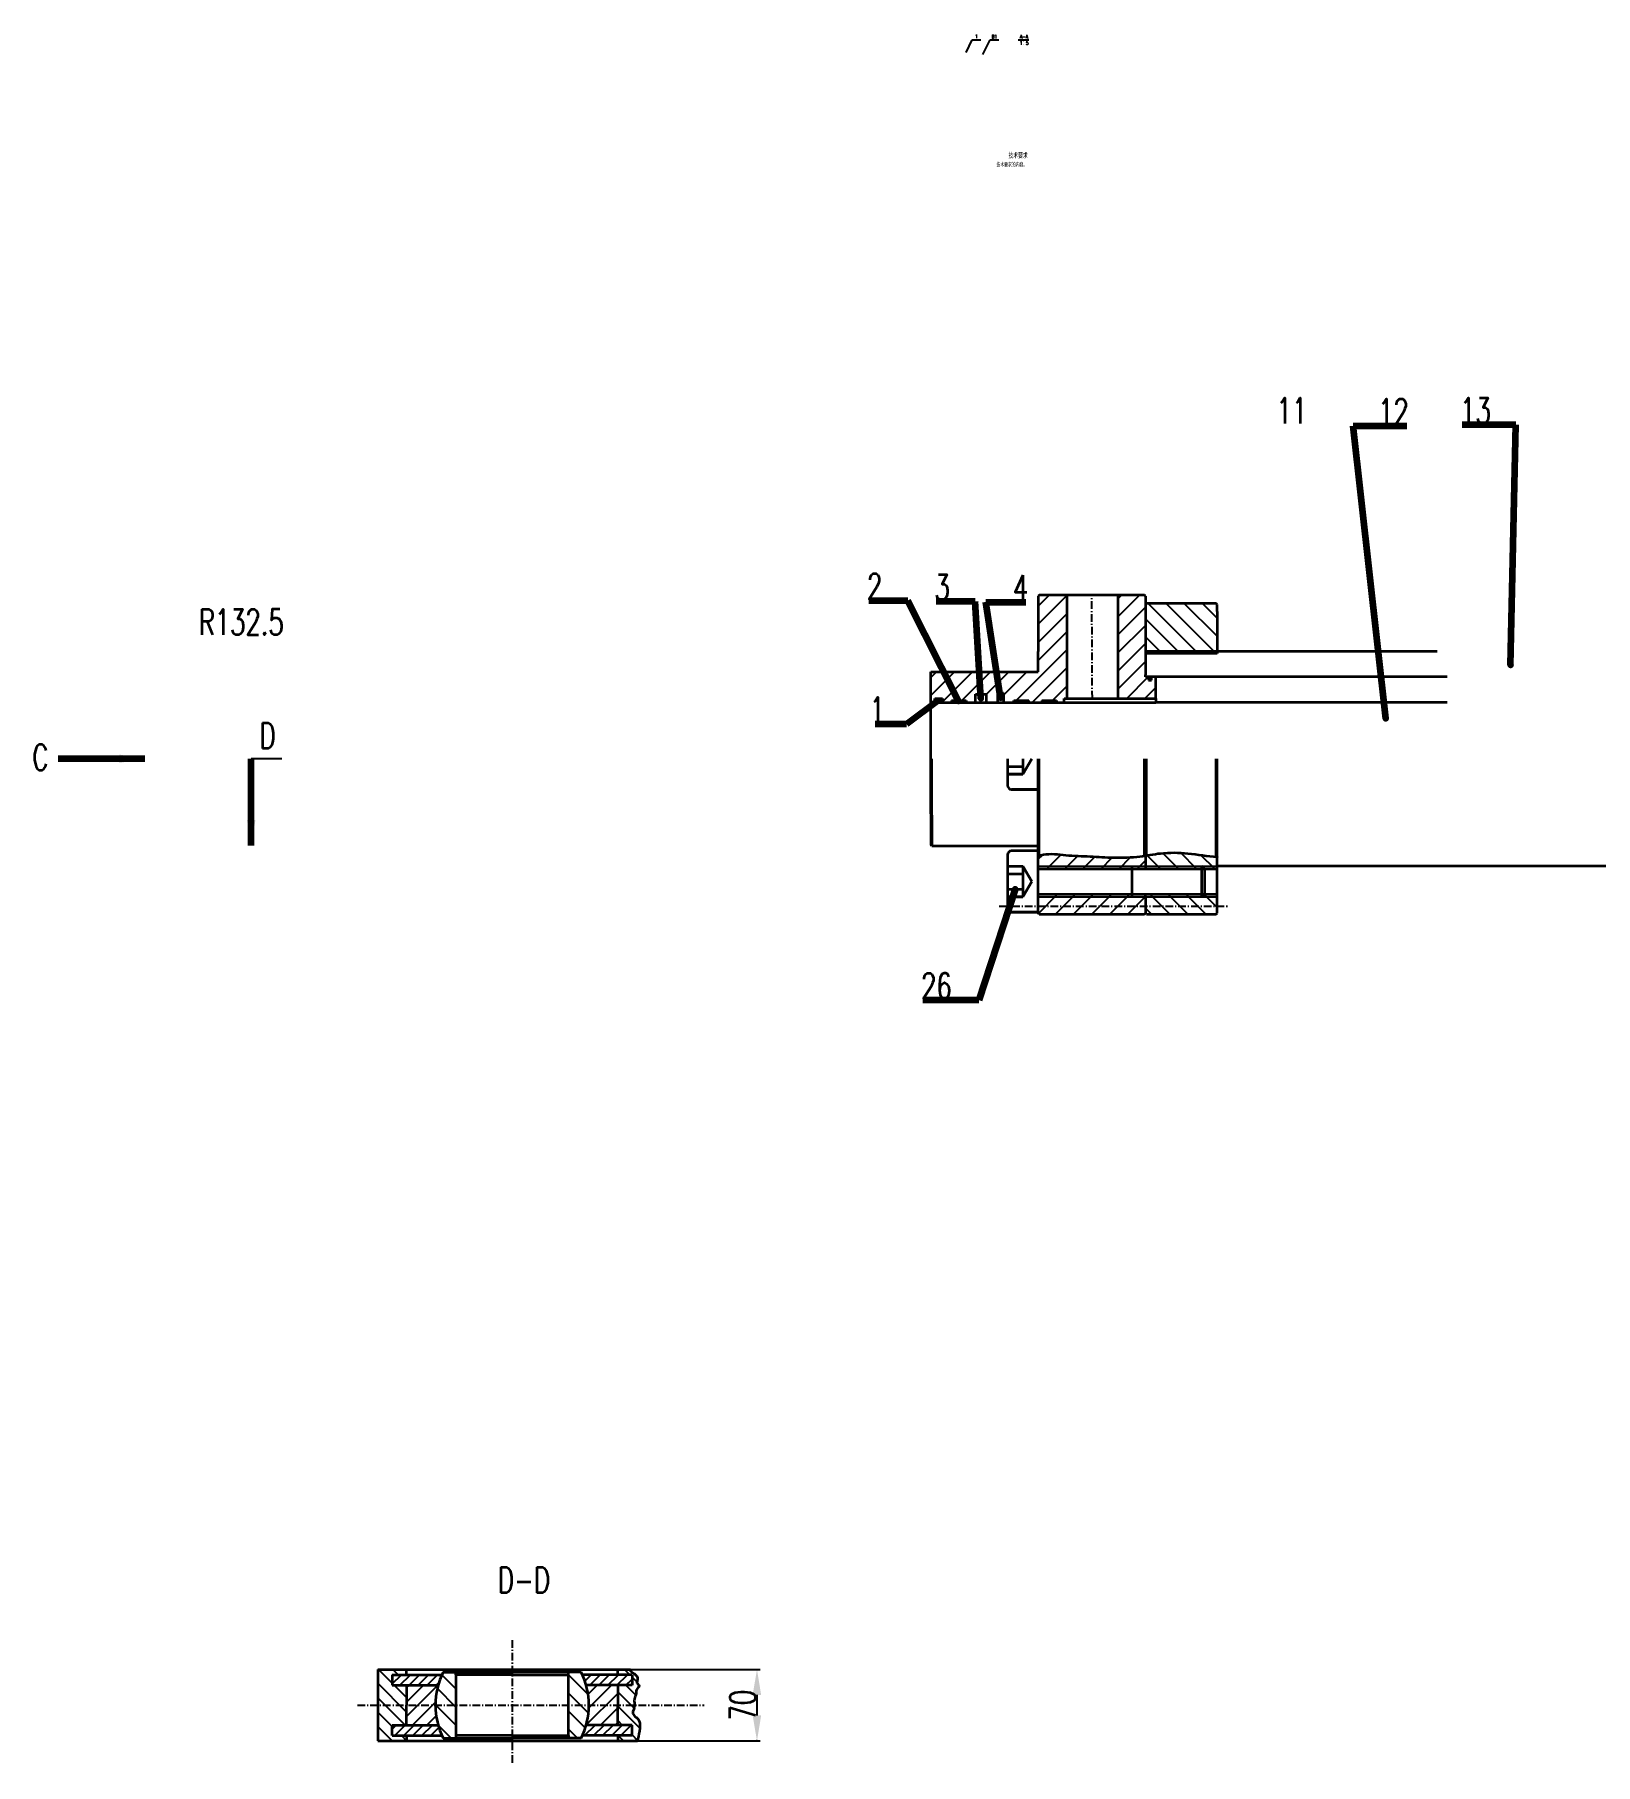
# Model space of a CAD drawing. Extents: x -526 to 4112, y -1359 to 3948.
# Drawn here: x -526 to 1000, y -831 to 861 of the extents above; entities that cross this region are included whole.
import ezdxf
from ezdxf.enums import TextEntityAlignment as Align

# ---------------------------------------------------------------- set-up
doc = ezdxf.new("R2010")
doc.units = 0
doc.header["$MEASUREMENT"] = 0
doc.linetypes.add('LINEL4', pattern=[12.5, 7.5, -2, 1, -2])
doc.layers.add('L1', color=2, linetype='CONTINUOUS', lineweight=35)
for name, color, linetype in [('L3', 4, 'CONTINUOUS'), ('L4', 5, 'LINEL4'), ('L6', 7, 'CONTINUOUS')]:
    doc.layers.add(name, color=color, linetype=linetype)
doc.styles.add('HZTXT', font='ROMANS', dxfattribs={"width": 0.7, "bigfont": 'HZTXT'})
doc.styles.get("Standard").update_dxf_attribs({"font": 'txt', "bigfont": 'hztxt.shx'})
doc.dimstyles.get("Standard").update_dxf_attribs({"dimtxt": 0.18, "dimasz": 0.18, "dimexe": 0.18, "dimexo": 0.0625, "dimgap": 0.09, "dimtad": 0, "dimtih": 1, "dimtoh": 1, "dimdec": 4, "dimzin": 0, "dimdsep": 46, "dimtxsty": 'Standard', "dimcen": 0.09, "dimadec": 0, "dimazin": 0, "dimtfac": 1, "dimtdec": 4, "dimtofl": 0, "dimtmove": 0, "dimatfit": 3, "dimfxl": 1, "dimtolj": 1, "dimtzin": 0, "dimarcsym": 0})

# ---------------------------------------------------------------- blocks, each defined once
blk = doc.blocks.new('*D16')
at = {"layer": 'L3', "transparency": 16777216}
for p, q in [((55.8, -737.8), (182.9, -737.8)), ((179.9, -762.8), (179.9, -782.8)), ((63.1, -807.8), (182.9, -807.8))]:
    blk.add_line(p, q, dxfattribs=at)
for points in [[(175.7, -762.8), (184, -762.8), (179.9, -737.8)], [(175.7, -782.8), (184, -782.8), (179.9, -807.8)]]:
    blk.add_solid(points, dxfattribs=at)
at = {"layer": 'L6', "color": 0, "transparency": 16777216}
for p in [(55.8, -737.8), (63.1, -807.8), (179.9, -807.8)]:
    blk.add_point(p, dxfattribs=at)
at = {"layer": 'L3', "transparency": 16777216, "insert": (165.9, -772.8), "char_height": 25, "attachment_point": 5, "rotation": 90, "style": 'HZTXT'}
blk.add_mtext('\\A1;70', dxfattribs=at)

msp = doc.modelspace()

# ---------------------------------------------------------------- hatches: boundary and pattern name
at = {"layer": 'L6'}
h = msp.add_hatch(dxfattribs=at)
h.set_pattern_fill('ANSI31', color=256, scale=100)
h.set_pattern_definition([(45, (-612.514, -23.027), (-8.83883, 8.83883), [])])
h.paths.add_polyline_path([(559.87, 17.71), (455.87, 17.71), (454.87, 17.68), (454.87, 2.71), (454.87, 1.71), (455.87, 0.71), (558.87, 0.71), (559.87, 1.71)])
h.paths.add_polyline_path([(559.87, 20.25), (546.33, 20.25), (546.33, 17.71), (559.87, 17.71)])
h.paths.add_polyline_path([(546.33, 20.25), (454.87, 20.25), (454.87, 17.68), (455.87, 17.71), (546.33, 17.71)])
h.paths.add_polyline_path([(559.87, 47.71), (546.33, 47.71), (546.33, 45.16), (559.87, 45.16)])
h.paths.add_polyline_path([(546.33, 47.71), (454.87, 47.71), (454.87, 45.16), (546.33, 45.16)])
edge = h.paths.add_edge_path()
edge.add_spline(control_points=[(559.87, 58.05), (559.54, 58), (559.21, 57.95), (558.87, 57.89)], knot_values=[113.4438132, 113.4438132, 113.4438132, 113.4438132, 114.4554944, 114.4554944, 114.4554944, 114.4554944], degree=3, periodic=0)
edge.add_spline(control_points=[(558.87, 57.89), (557.37, 57.66), (547.45, 56.22), (529.63, 55.57), (505.49, 57.54), (482.69, 57.79), (465.63, 60.57), (457.24, 58.42), (455.87, 58)], knot_values=[10.1232784, 10.1232784, 10.1232784, 10.1232784, 14.6734493, 40.216771, 63.3893563, 87.154573, 109.1180124, 113.4438132, 113.4438132, 113.4438132, 113.4438132], degree=3, periodic=0)
edge.add_spline(control_points=[(455.87, 58), (455.54, 57.9), (455.2, 57.79), (454.87, 57.68)], knot_values=[9.0688861, 9.0688861, 9.0688861, 9.0688861, 10.1232784, 10.1232784, 10.1232784, 10.1232784], degree=3, periodic=0)
edge.add_line((454.87, 57.68), (454.87, 47.71))
edge.add_line((454.87, 47.71), (546.33, 47.71))
edge.add_line((546.33, 47.71), (559.87, 47.71))
edge.add_line((559.87, 47.71), (559.87, 58.05))
h.paths.add_polyline_path([(559.87, 296.72), (559.87, 303.71), (559.87, 311.72), (558.87, 312.72), (532.9, 312.72), (532.9, 236.71), (532.9, 211.71), (569.87, 211.71), (569.87, 232.71), (559.87, 232.71), (559.87, 234.71)])
h.paths.add_polyline_path([(482.9, 312.72), (455.87, 312.72), (454.87, 311.72), (454.87, 257.71), (454.87, 242.71), (454.87, 237.71), (349.87, 237.71), (349.87, 207.71), (353.92, 207.71), (353.92, 211.54), (361.46, 211.54), (361.46, 207.71), (369.99, 207.71), (369.99, 209.71), (384.55, 209.71), (384.55, 207.71), (393.61, 207.71), (393.61, 215.74), (403.87, 215.74), (403.87, 207.71), (415.49, 207.71), (415.49, 217.1), (421.05, 217.1), (421.05, 207.71), (431.23, 207.71), (431.23, 209.71), (445.78, 209.71), (445.78, 207.71), (458.3, 207.71), (458.3, 209.71), (472.85, 209.71), (472.85, 207.71), (480.14, 207.71), (480.14, 211.71), (482.9, 211.71), (482.9, 236.71)])
h = msp.add_hatch(dxfattribs=at)
h.set_pattern_fill('ANSI31', color=256, scale=100, angle=90)
h.set_pattern_definition([(135, (-612.514, -23.027), (-8.83883, -8.83883), [])])
h.paths.add_polyline_path([(629.87, 17.68), (628.87, 17.71), (559.87, 17.71), (559.87, 1.71), (560.87, 0.71), (628.87, 0.71), (629.87, 1.71)])
h.paths.add_polyline_path([(629.87, 20.25), (559.87, 20.25), (559.87, 17.71), (628.87, 17.71), (629.87, 17.68)])
h.paths.add_polyline_path([(629.87, 47.71), (559.87, 47.71), (559.87, 45.16), (629.87, 45.16)])
edge = h.paths.add_edge_path()
edge.add_spline(control_points=[(629.87, 56.65), (629.83, 56.65), (629.49, 56.68), (629.16, 56.71), (628.87, 56.73)], knot_values=[183.8321003, 183.8321003, 183.8321003, 183.8321003, 183.9773776, 184.8375924, 184.8375924, 184.8375924, 184.8375924], degree=3, periodic=0)
edge.add_spline(control_points=[(628.87, 56.73), (619.65, 57.55), (601.73, 60.99), (578.74, 61.23), (565.42, 58.93), (560.87, 58.21)], knot_values=[115.4675557, 115.4675557, 115.4675557, 115.4675557, 143.3114648, 170.0140137, 183.8321003, 183.8321003, 183.8321003, 183.8321003], degree=3, periodic=0)
edge.add_spline(control_points=[(560.87, 58.21), (560.54, 58.15), (560.21, 58.1), (559.87, 58.05)], knot_values=[114.4554944, 114.4554944, 114.4554944, 114.4554944, 115.4675557, 115.4675557, 115.4675557, 115.4675557], degree=3, periodic=0)
edge.add_line((559.87, 58.05), (559.87, 47.71))
edge.add_line((559.87, 47.71), (629.87, 47.71))
edge.add_line((629.87, 47.71), (629.87, 56.65))
h.paths.add_polyline_path([(629.87, 296.72), (629.87, 303.71), (628.87, 304.71), (560.87, 304.71), (559.87, 303.71), (559.87, 257.71), (629.87, 257.71)])
h.paths.add_polyline_path([(629.87, 257.71), (559.87, 257.71), (559.87, 255.72), (629.87, 255.72)])
h = msp.add_hatch(dxfattribs=at)
h.set_pattern_fill('ANSI31', color=256, scale=80, angle=90)
h.set_pattern_definition([(135, (-1164.567, -555.415), (-7.07107, -7.07107), [])])
h.paths.add_polyline_path([(-162.67, -753.29), (-176.68, -753.29), (-176.68, -743.02), (-162.67, -743.02), (-162.67, -737.8), (-190.84, -737.8), (-190.84, -772.8), (-162.67, -772.8)])
h.paths.add_polyline_path([(-162.67, -772.8), (-190.84, -772.8), (-190.84, -807.8), (-162.67, -807.8), (-162.67, -802.58), (-176.68, -802.58), (-176.68, -792.32), (-162.67, -792.32)])
edge = h.paths.add_edge_path()
edge.add_spline(control_points=[(60.23, -772.8), (60.15, -770.68), (59.09, -766.57), (62.46, -761.71), (61.35, -756.76), (66.51, -753.96), (61.37, -751.26), (64.25, -746.51), (60.67, -741.98), (56.42, -740.04), (55.84, -738.34), (55.76, -737.8)], knot_values=[5.2689976, 5.2689976, 5.2689976, 5.2689976, 11.5657997, 17.1257928, 21.7241225, 25.2005854, 29.0732044, 32.3051903, 38.9488706, 43.3409126, 45.1293294, 45.1293294, 45.1293294, 45.1293294], degree=3, periodic=0)
edge.add_line((55.76, -737.8), (43.74, -737.8))
edge.add_line((43.74, -737.8), (43.74, -743.02))
edge.add_line((43.74, -743.02), (57.74, -743.02))
edge.add_line((57.74, -743.02), (57.74, -753.29))
edge.add_line((57.74, -753.29), (43.74, -753.29))
edge.add_line((43.74, -753.29), (43.74, -772.8))
edge.add_line((43.74, -772.8), (60.23, -772.8))
edge = h.paths.add_edge_path()
edge.add_spline(control_points=[(63.05, -807.8), (63.33, -806.38), (64.97, -798.29), (67.27, -787.44), (59.79, -783.56), (57.46, -779.77), (60.12, -776.19), (60.26, -773.7), (60.23, -772.8)], knot_values=[45.1293294, 45.1293294, 45.1293294, 45.1293294, 49.2305494, 67.7661238, 69.8173425, 74.1458481, 78.9432728, 81.6103396, 81.6103396, 81.6103396, 81.6103396], degree=3, periodic=0)
edge.add_line((60.23, -772.8), (43.74, -772.8))
edge.add_line((43.74, -772.8), (43.74, -792.32))
edge.add_line((43.74, -792.32), (57.74, -792.32))
edge.add_line((57.74, -792.32), (57.74, -802.58))
edge.add_line((57.74, -802.58), (43.74, -802.58))
edge.add_line((43.74, -802.58), (43.74, -807.8))
edge.add_line((43.74, -807.8), (63.05, -807.8))
h = msp.add_hatch(dxfattribs=at)
h.set_pattern_fill('ANSI31', color=256, scale=50)
h.set_pattern_definition([(45, (-1164.5675, -555.415), (-4.419417, 4.419417), [])])
h.paths.add_polyline_path([(-176.68, -743.02), (-176.68, -753.29), (-131.8, -753.29, -0.0376279), (-128.08, -743.02)])
h.paths.add_polyline_path([(-176.68, -792.32), (-176.68, -802.58), (-128.08, -802.58, -0.0376279), (-131.8, -792.32)])
h.paths.add_polyline_path([(9.15, -743.02, -0.0376279), (12.86, -753.29), (57.74, -753.29), (57.74, -743.02)])
h.paths.add_polyline_path([(12.86, -792.32, -0.0376279), (9.15, -802.58), (57.74, -802.58), (57.74, -792.32)])
h = msp.add_hatch(dxfattribs=at)
h.set_pattern_fill('ANSI31', color=256, scale=100, angle=90)
h.set_pattern_definition([(135, (-1164.567, -555.415), (-8.83883, -8.83883), [])])
h.paths.add_polyline_path([(-114.47, -743.05), (-114.47, -740.42), (-126.85, -740.42, 0.11605), (-134.47, -772.8), (-114.47, -772.8)])
h.paths.add_polyline_path([(-114.47, -772.8), (-134.47, -772.8, 0.11605), (-126.85, -805.18), (-114.47, -805.18), (-114.47, -802.56)])
h.paths.add_polyline_path([(7.92, -740.42), (-4.47, -740.42), (-4.47, -743.05), (-4.47, -772.8), (15.53, -772.8, 0.11605)])
h.paths.add_polyline_path([(15.53, -772.8), (-4.47, -772.8), (-4.47, -802.56), (-4.47, -805.18), (7.92, -805.18, 0.11605)])
h = msp.add_hatch(dxfattribs=at)
h.set_pattern_fill('ANSI31', color=256, scale=80)
h.set_pattern_definition([(45, (-1164.567, -555.415), (-7.07107, 7.07107), [])])
h.paths.add_polyline_path([(-131.8, -753.29), (-162.67, -753.29), (-162.67, -772.8), (-134.47, -772.8, -0.0681307)])
h.paths.add_polyline_path([(-134.47, -772.8), (-162.67, -772.8), (-162.67, -792.32), (-131.8, -792.32, -0.0681307)])
h.paths.add_polyline_path([(43.74, -753.29), (12.86, -753.29, -0.0681307), (15.53, -772.8), (43.74, -772.8)])
h.paths.add_polyline_path([(43.74, -772.8), (15.53, -772.8, -0.0681307), (12.86, -792.32), (43.74, -792.32)])

# ---------------------------------------------------------------- linework, layer by layer
at = {"layer": 'L1'}
for p, q in [((455.87, 312.72), (454.87, 311.72)), ((454.87, 311.72), (454.87, 257.71)), ((558.87, 312.72), (455.87, 312.72)), ((482.9, 312.72), (482.9, 236.71)), ((532.9, 312.72), (532.9, 236.71)), ((559.87, 311.72), (558.87, 312.72)), ((559.87, 311.72), (559.87, 296.72)), ((560.87, 304.71), (559.87, 303.71)), ((628.87, 304.71), (560.87, 304.71)), ((629.87, 303.71), (628.87, 304.71)), ((559.87, 303.71), (559.87, 257.71)), ((559.87, 296.72), (559.87, 234.71)), ((629.87, 296.72), (629.87, 303.71)), ((629.87, 296.72), (629.87, 255.72)), ((454.87, 242.71), (454.87, 257.71)), ((844.87, 257.71), (559.87, 257.71)), ((629.87, 255.72), (559.87, 255.72)), ((349.87, 152.71), (349.87, 237.71)), ((349.87, 237.71), (454.87, 237.71)), ((454.87, 237.71), (454.87, 242.71)), ((482.9, 236.71), (482.9, 211.71)), ((532.9, 236.71), (532.9, 211.71)), ((559.87, 232.71), (559.87, 234.71)), ((569.87, 232.71), (559.87, 232.71)), ((562.7, 232.68), (562.7, 229.68)), ((562.7, 229.68), (565.7, 229.68)), ((565.7, 229.68), (565.7, 232.71)), ((569.87, 211.71), (569.87, 232.71)), ((854.87, 232.71), (569.87, 232.71)), ((349.87, 207.71), (569.87, 207.71)), ((353.92, 211.54), (361.46, 211.54)), ((353.92, 207.71), (353.92, 211.54)), ((361.46, 211.54), (361.46, 207.71)), ((369.99, 209.71), (369.99, 207.71)), ((369.99, 209.71), (384.55, 209.71)), ((384.55, 209.71), (384.55, 207.71)), ((393.61, 215.74), (403.87, 215.74)), ((393.61, 207.71), (393.61, 215.74)), ((403.87, 215.74), (403.87, 207.71)), ((415.49, 217.1), (421.05, 217.1)), ((415.49, 207.71), (415.49, 217.1)), ((421.05, 217.1), (421.05, 207.71)), ((431.23, 207.71), (431.23, 209.71)), ((431.23, 209.71), (445.78, 209.71)), ((445.78, 207.71), (445.78, 209.71)), ((458.3, 209.71), (458.3, 207.71)), ((458.3, 209.71), (472.85, 209.71)), ((472.85, 209.71), (472.85, 207.71)), ((480.14, 207.71), (480.14, 211.71)), ((480.14, 211.71), (569.87, 211.71)), ((569.87, 211.71), (569.87, 207.71)), ((854.87, 207.71), (569.87, 207.71)), ((349.87, 98.71), (349.87, 152.71)), ((349.87, 152.71), (349.87, 68.71)), ((350.87, 97.71), (350.87, 152.71)), ((424.87, 152.71), (424.87, 137.71)), ((424.87, 152.71), (424.87, 126.71)), ((439.87, 152.71), (439.87, 137.71)), ((448.53, 152.71), (439.87, 137.71)), ((439.87, 137.71), (448.53, 152.71)), ((454.87, 67.71), (454.87, 152.71)), ((455.87, 58), (455.87, 152.71)), ((558.87, 57.89), (558.87, 152.71)), ((559.87, 152.71), (559.87, 45.16)), ((560.87, 58.21), (560.87, 152.71)), ((628.87, 56.73), (628.87, 152.71)), ((629.87, 1.71), (629.87, 152.71)), ((424.87, 145.21), (439.87, 145.21)), ((424.87, 145.21), (439.87, 145.21)), ((439.87, 137.71), (424.87, 137.71)), ((424.87, 137.71), (439.87, 137.71)), ((428.87, 122.71), (454.87, 122.71)), ((454.87, 122.71), (428.87, 122.71)), ((350.87, 97.71), (350.87, 67.71)), ((350.87, 67.71), (349.87, 68.71)), ((350.87, 67.71), (454.87, 67.71)), ((454.87, 2.71), (454.87, 67.71)), ((424.87, 58.71), (424.87, 6.71)), ((454.87, 62.71), (428.87, 62.71)), ((424.87, 47.71), (439.87, 47.71)), ((424.87, 47.71), (424.87, 32.71)), ((424.87, 40.21), (439.87, 40.21)), ((439.87, 47.71), (439.87, 17.71)), ((439.87, 47.71), (439.87, 32.71)), ((439.87, 47.71), (448.53, 32.71)), ((454.87, 45.16), (629.87, 45.16)), ((546.33, 47.71), (546.33, 17.71)), ((614.67, 47.71), (614.67, 17.71)), ((617.41, 45.16), (614.67, 47.71)), ((617.41, 45.16), (617.41, 20.25)), ((914.87, 47.71), (629.87, 47.71)), ((1092.19, 47.71), (914.87, 47.71)), ((424.87, 32.71), (424.87, 17.71)), ((424.87, 32.71), (424.87, 6.71)), ((424.87, 25.21), (439.87, 25.21)), ((424.87, 25.21), (439.87, 25.21)), ((439.87, 17.71), (424.87, 17.71)), ((424.87, 17.71), (439.87, 17.71)), ((439.87, 32.71), (439.87, 17.71)), ((448.53, 32.71), (439.87, 17.71)), ((439.87, 17.71), (448.53, 32.71)), ((454.87, 20.25), (629.87, 20.25)), ((559.87, 17.71), (559.87, 20.25)), ((559.87, 17.71), (559.87, 1.71)), ((614.67, 17.71), (617.41, 20.25)), ((428.87, 2.71), (454.87, 2.71)), ((454.87, 2.71), (428.87, 2.71)), ((454.87, 2.71), (454.87, 1.71)), ((454.87, 2.71), (454.87, 1.71)), ((455.87, 0.71), (454.87, 1.71)), ((455.87, 0.71), (558.87, 0.71)), ((558.87, 0.71), (559.87, 1.71)), ((560.87, 0.71), (559.87, 1.71)), ((560.87, 0.71), (628.87, 0.71)), ((628.87, 0.71), (629.87, 1.71)), ((-190.84, -737.8), (-190.84, -807.8)), ((-190.84, -737.8), (55.76, -737.8)), ((-176.68, -743.02), (-128.08, -743.02)), ((-176.68, -743.02), (-176.68, -753.29)), ((-162.67, -743.02), (-162.67, -737.8)), ((-126.85, -740.42), (-59.47, -740.42)), ((-114.47, -743.05), (-114.47, -740.42)), ((-59.47, -743.05), (-114.47, -743.05)), ((-114.47, -743.05), (-114.47, -802.56)), ((7.92, -740.42), (-59.47, -740.42)), ((-59.47, -743.05), (-4.47, -743.05)), ((-4.47, -743.05), (-4.47, -740.42)), ((-4.47, -802.56), (-4.47, -743.05)), ((57.74, -743.02), (9.15, -743.02)), ((43.74, -743.02), (43.74, -737.8)), ((57.74, -743.02), (57.74, -753.29)), ((-176.68, -753.29), (-131.8, -753.29)), ((-162.67, -753.29), (-162.67, -772.8)), ((57.74, -753.29), (12.86, -753.29)), ((43.74, -753.29), (43.74, -772.8)), ((-162.67, -792.32), (-162.67, -772.8)), ((43.74, -792.32), (43.74, -772.8)), ((-176.68, -802.58), (-176.68, -792.32)), ((-176.68, -792.32), (-131.8, -792.32)), ((57.74, -792.32), (12.86, -792.32)), ((57.74, -802.58), (57.74, -792.32)), ((-190.84, -807.8), (63.05, -807.8)), ((-176.68, -802.58), (-128.08, -802.58)), ((-162.67, -802.58), (-162.67, -807.8)), ((-126.85, -805.18), (-59.47, -805.18)), ((-59.47, -802.56), (-114.47, -802.56)), ((-114.47, -802.56), (-114.47, -805.18)), ((-59.47, -802.56), (-4.47, -802.56)), ((7.92, -805.18), (-59.47, -805.18)), ((-4.47, -802.56), (-4.47, -805.18)), ((57.74, -802.58), (9.15, -802.58)), ((43.74, -802.58), (43.74, -807.8))]:
    msp.add_line(p, q, dxfattribs=at)
for centre, radius, start, end in [((428.87, 126.71), 4, 180, 270), ((428.87, 58.71), 4, 90, 180), ((428.87, 6.71), 4, 180, 270), ((-61.85, -772.8), 72.62, 153.52174, 180), ((-57.08, -772.8), 72.62, 0, 26.47826), ((-61.85, -772.8), 72.62, 180, 206.47826), ((-57.08, -772.8), 72.62, 333.52174, 0)]:
    msp.add_arc(centre, radius, start, end, dxfattribs=at)
for points, knots in [([(454.87, 57.68), (456.57, 58.24), (465.27, 60.63), (482.69, 57.79), (505.49, 57.54), (529.63, 55.57), (552.75, 56.42), (576.53, 61.26), (602.02, 60.99), (620.26, 57.43), (629.83, 56.65), (629.87, 56.65)], [9.0688861, 9.0688861, 9.0688861, 9.0688861, 14.4490791, 36.4125185, 60.1777353, 83.3503206, 108.8936422, 129.2856423, 155.9881912, 184.6923152, 184.8375924, 184.8375924, 184.8375924, 184.8375924]), ([(55.76, -737.8), (55.84, -738.34), (56.42, -740.04), (60.67, -741.98), (64.25, -746.51), (61.37, -751.26), (66.51, -753.96), (61.35, -756.76), (62.46, -761.71), (58.54, -767.36), (61.54, -774.27), (57.46, -779.77), (59.79, -783.56), (67.27, -787.44), (64.97, -798.29), (63.33, -806.38), (63.05, -807.8)], [5.2689976, 5.2689976, 5.2689976, 5.2689976, 7.0574144, 11.4494564, 18.0931367, 21.3251226, 25.1977416, 28.6742045, 33.2725342, 38.8325273, 47.7963962, 52.5938209, 56.9223265, 58.9735452, 77.5091196, 81.6103396, 81.6103396, 81.6103396, 81.6103396])]:
    msp.add_open_spline(points, degree=3, knots=knots, dxfattribs=at)
at = {"layer": 'L3'}
for p, q in [((384.47, 843.47), (390.45, 855.84)), ((390.45, 855.84), (398.81, 855.84)), ((400.9, 841.27), (407.97, 855.84)), ((407.97, 855.84), (416.33, 855.84)), ((435.22, 855.64), (445.77, 855.64)), ((628.87, 17.71), (628.87, 17.66))]:
    msp.add_line(p, q, dxfattribs=at)
at = {"layer": 'L4'}
for p, q in [((507.83, 211.71), (507.37, 312.72)), ((416.85, 8.57), (641.08, 8.57)), ((-59.47, -709.22), (-59.47, -830.71)), ((-210.84, -772.8), (128.2, -772.8))]:
    msp.add_line(p, q, dxfattribs=at)
at = {"layer": 'L6'}
for p, q in [((-284.62, 152.71), (-314.62, 152.71)), ((454.87, 47.71), (629.87, 47.71)), ((454.87, 17.71), (628.87, 17.71))]:
    msp.add_line(p, q, dxfattribs=at)

# ---------------------------------------------------------------- texts
at = {"layer": 'L3', "style": 'HZTXT', "width": 0.7}
for s, p in [('1', (394.56, 859.14)), ('B1', (411.97, 858.97))]:
    msp.add_text(s, height=3.5, dxfattribs=at).set_placement(p, align=Align.MIDDLE_CENTER)
for s, height, p in [('A-A', 3.5, (436.93, 857.23)), ('1：5', 3.5, (436.93, 850.86)), ('技术要求', 5, (425.77, 739.89)), ('技术要求的内容。', 4, (414, 731.48))]:
    msp.add_text(s, height=height, dxfattribs=at).set_placement(p)
at = {"layer": 'L3', "char_height": 25, "style": 'HZTXT'}
for s, insert, attachment_point in [('\\A1;11', (702.94, 480.7), 8), ('\\A1;12', (802.3, 479.7), 8), ('\\A1;13', (882.51, 480.7), 8), ('\\A1;2', (295.01, 308.81), 8), ('\\A1;3', (361.07, 308.03), 8), ('\\A1;4', (430.25, 307.26), 7), ('\\A1;R132.5', (-282.82, 273.97), 9), ('\\A1;1', (297.46, 188.03), 8), ('\\A1;26', (370.42, -81.84), 9)]:
    msp.add_mtext(s, dxfattribs=dict(at, insert=insert, attachment_point=attachment_point))
at = {"layer": 'L3', "char_height": 25, "attachment_point": 1, "style": 'HZTXT'}
for s, width, insert in [('D', 50.2355, (-306.62, 187.73)), ('C', 50.2355, (-528.73, 166.67)), ('D-D', 207.2539, (-73.5, -637.85))]:
    msp.add_mtext_dynamic_manual_height_columns(s, width=width, gutter_width=20, heights=[0], dxfattribs=dict(at, insert=insert))

# ---------------------------------------------------------------- dimensions: what is measured, and where the dimension line sits
at = {"layer": 'L3'}
dim = msp.add_linear_dim(base=(179.87, -807.8), p1=(55.76, -737.8), p2=(63.05, -807.8), angle=90, dimstyle='Standard', override={"dimtxt": 25, "dimasz": 25, "dimexe": 3, "dimexo": 0, "dimgap": 1.5, "dimtad": 1, "dimtih": 0, "dimtoh": 0, "dimdec": 1, "dimzin": 9, "dimtxsty": 'HZTXT', "dimcen": 0, "dimclrd": 256, "dimclre": 256, "dimclrt": 256, "dimtfac": 0.6, "dimtdec": 1, "dimtofl": 1, "dimtmove": 2, "dimtzin": 9, "dimlwd": 65535, "dimlwe": 65535}, dxfattribs=at)
dim.commit()
dim.dimension.update_dxf_attribs({"geometry": '*D16', "text_midpoint": (165.87, -772.8)})

# ---------------------------------------------------------------- leaders
at = {"layer": 'L3', "annotation_type": 0, "has_hookline": 1}
for points, hookline_direction, text_width in [([(794.74, 192.13), (762.88, 478.2), (787.88, 478.2)], 0, 25.83), ([(916.88, 244.39), (921.93, 479.2), (896.93, 479.2)], 1, 25.83), ([(376.95, 209.14), (327.34, 307.31), (302.34, 307.31)], 1, 11.67), ([(398.89, 211.79), (393.41, 306.53), (368.41, 306.53)], 1, 11.67), ([(418.13, 212.31), (403.75, 305.76), (428.75, 305.76)], 0, 12.5), ([(357.01, 209.8), (326.04, 186.53), (301.04, 186.53)], 1, 4.17), ([(432.37, 25.21), (396.92, -83.34), (371.92, -83.34)], 1, 28.33)]:
    msp.add_leader(points, dimstyle='Standard', override={"dimtxt": 25, "dimasz": 25, "dimexe": 3, "dimexo": 0, "dimgap": 1.5, "dimtad": 1, "dimtih": 0, "dimtoh": 0, "dimdec": 1, "dimzin": 9, "dimtxsty": 'HZTXT', "dimcen": 0, "dimclrd": 256, "dimclre": 256, "dimclrt": 256, "dimtfac": 0.6, "dimtdec": 1, "dimtofl": 1, "dimtmove": 2, "dimldrblk": 'DotSmall', "dimtzin": 9, "dimlwd": 65535, "dimlwe": 65535}, dxfattribs=dict(at, hookline_direction=hookline_direction, text_width=text_width))
at = {"layer": 'L6'}
for points in [[(-418.66, 152.72), (-503.51, 152.72)], [(-314.62, 67.85), (-314.62, 152.71)]]:
    msp.add_leader(points, dimstyle='Standard', override={"dimtxt": 25, "dimasz": 25, "dimexe": 3, "dimexo": 0, "dimgap": 1.5, "dimtad": 1, "dimtih": 0, "dimtoh": 0, "dimdec": 1, "dimzin": 9, "dimtxsty": 'HZTXT', "dimcen": 0, "dimclrd": 256, "dimclre": 256, "dimclrt": 256, "dimtfac": 0.6, "dimtdec": 1, "dimtofl": 1, "dimtmove": 2, "dimtzin": 9, "dimlwd": 65535, "dimlwe": 65535}, dxfattribs=at)

doc.saveas('drawing.dxf')
